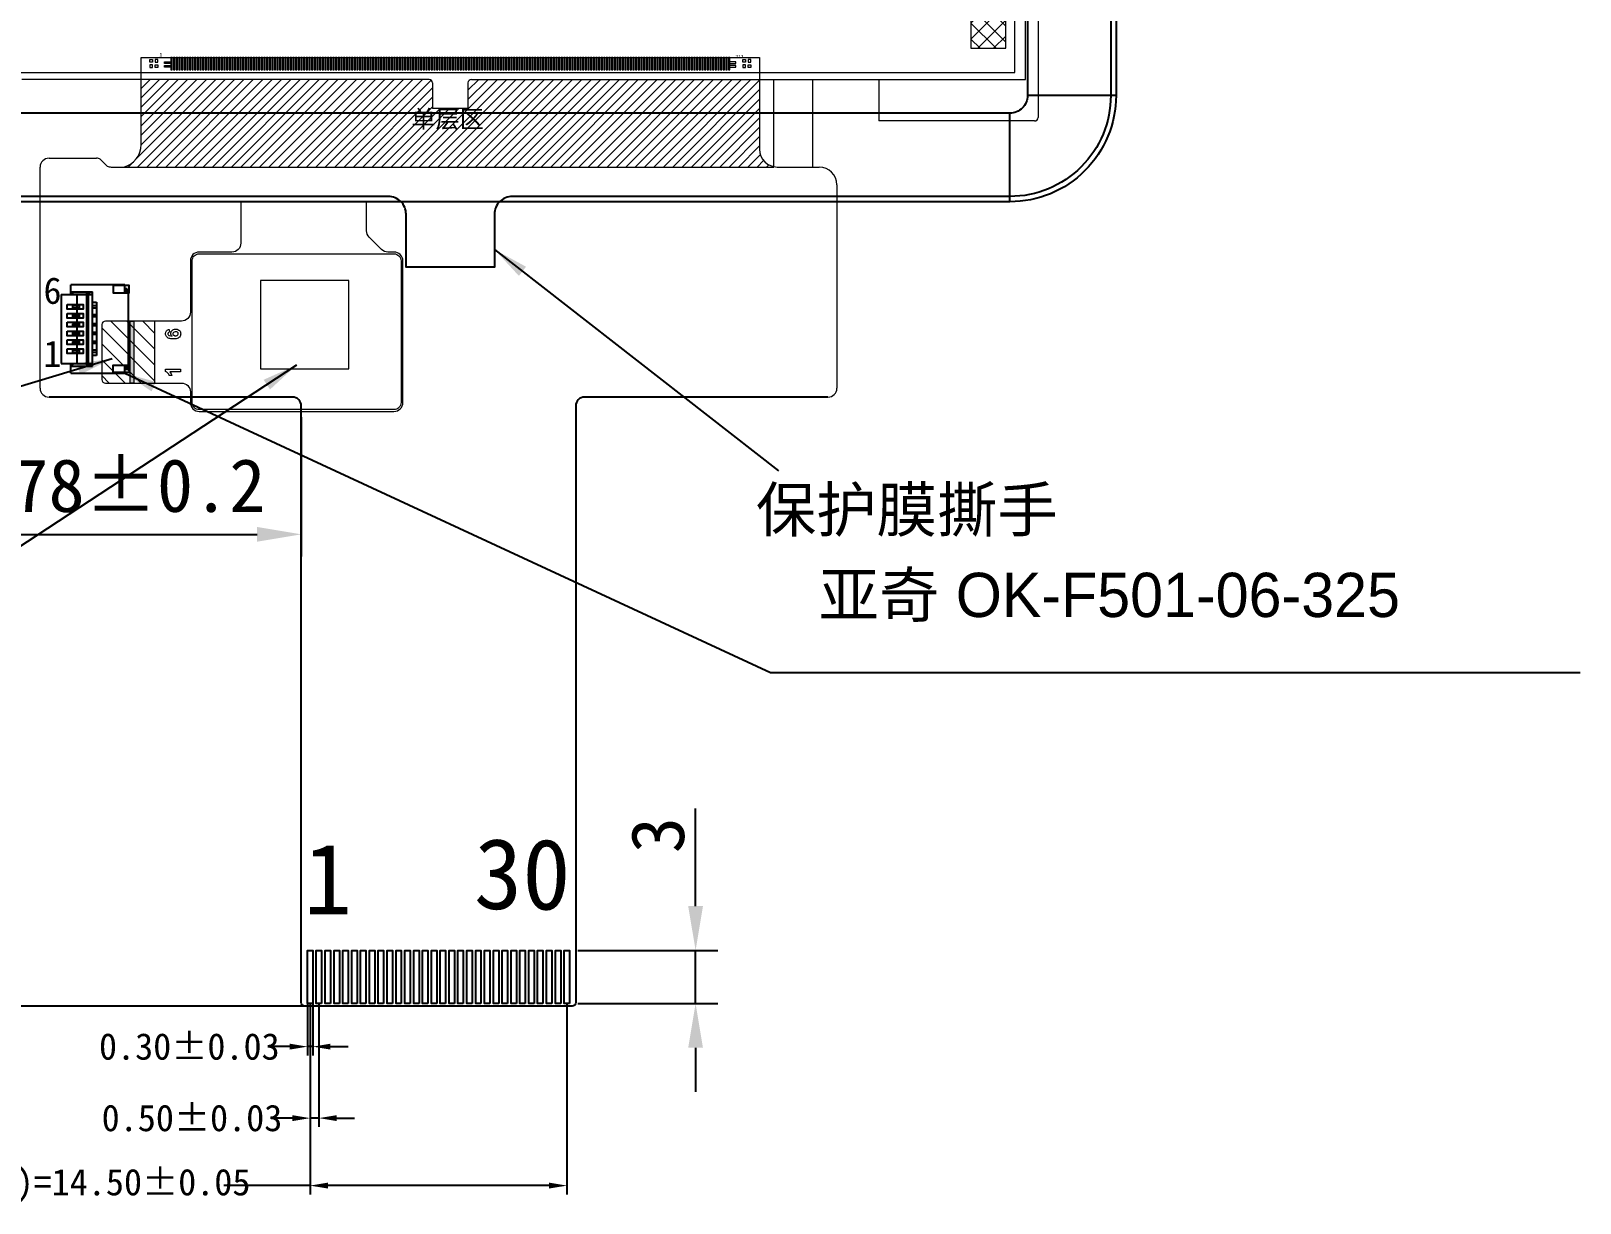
# Model space of a CAD drawing. Header units: millimetres. Extents: x 3771 to 6075, y -4461 to -3651.
# Drawn here: x 5508.8 to 5596.3, y -4172.3 to -4106.1 of the extents above; entities that cross this region are included whole.
import ezdxf

# ---------------------------------------------------------------- set-up
doc = ezdxf.new("R2010")
doc.units = ezdxf.units.MM
doc.header["$PDMODE"] = 35
doc.layers.get('0').update_dxf_attribs({"lineweight": 18})
doc.layers.get('Defpoints').update_dxf_attribs({"lineweight": 18})
for name, color, linetype in [('FPC', 5, 'Continuous'), ('LENS', 3, 'Continuous'), ('MFPC', 30, 'Continuous'), ('OCA', 2, 'Continuous'), ('SEG', 1, 'Continuous'), ('保护膜', 5, 'Continuous')]:
    doc.layers.add(name, color=color, linetype=linetype)
doc.layers.add('LCD', color=1, linetype='Continuous', lineweight=18)
doc.layers.add('TP-FPC', color=30, linetype='Continuous', lineweight=0)
doc.styles.add('Arial', font='arial.ttf', dxfattribs={"height": 3})
doc.styles.get("Standard").update_dxf_attribs({"font": ''})
doc.styles.add('宋体', font='')
doc.styles.add('黑体', font='simhei.ttf')
doc.styles.get('Standard').set_extended_font_data('宋体')
doc.styles.get('宋体').set_extended_font_data('宋体')
doc.dimstyles.new('HJ', dxfattribs={"dimtxt": 3, "dimasz": 2.5, "dimexe": 1.25, "dimexo": 0.625, "dimtad": 1, "dimtxsty": '黑体', "dimcen": 2.5, "dimclrd": 4, "dimclre": 4, "dimclrt": 4, "dimadec": 0, "dimazin": 0, "dimtfac": 1, "dimtmove": 0, "dimatfit": 3, "dimfxl": 1, "dimarcsym": 0})
doc.dimstyles.get("Standard").update_dxf_attribs({"dimtxt": 1.8, "dimasz": 1.8, "dimexe": 0.5, "dimexo": 0.5, "dimgap": 0.4, "dimtad": 1, "dimzin": 0, "dimdsep": 46, "dimtxsty": 'Standard', "dimcen": 1.5, "dimdle": 3.6, "dimclrd": 256, "dimadec": 0, "dimazin": 0, "dimtfac": 1, "dimtmove": 0, "dimatfit": 3, "dimfxl": 1, "dimtolj": 1, "dimarcsym": 0})
doc.dimstyles.new('STANDARD$0', dxfattribs={"dimscale": 0.5, "dimtxt": 3.5, "dimasz": 1.5, "dimexe": 1, "dimexo": 0, "dimgap": 1, "dimtad": 0, "dimzin": 0, "dimdsep": 46, "dimtxsty": 'Standard', "dimcen": 0, "dimdle": 3, "dimclrd": 256, "dimclre": 256, "dimclrt": 256, "dimadec": 1, "dimazin": 2, "dimtfac": 0.5, "dimtmove": 0, "dimatfit": 3, "dimfxl": 1, "dimtolj": 1, "dimtzin": 0, "dimarcsym": 0})
doc.dimstyles.new('Standard$7', dxfattribs={"dimtxt": 2.5, "dimasz": 2.5, "dimexe": 0.5, "dimexo": 0.5, "dimgap": 0.8, "dimtad": 1, "dimdec": 8, "dimdsep": 46, "dimtxsty": '宋体', "dimcen": 1.25, "dimaunit": 1, "dimazin": 2, "dimtfac": 1, "dimtdec": 8, "dimtmove": 0, "dimatfit": 3, "dimfxl": 1, "dimtolj": 1, "dimarcsym": 0})

# ---------------------------------------------------------------- blocks, each defined once
blk = doc.blocks.new('SK')
at = {"color": 7}
for p, q in [((868.463, 311.248), (868.463, 191.598)), ((834.063, 193.748), (811.063, 193.748)), ((834.263, 193.548), (834.263, 192.098)), ((836.263, 193.548), (836.263, 192.098)), ((836.463, 193.748), (859.463, 193.748)), ((868.263, 191.398), (859.463, 191.398))]:
    blk.add_line(p, q, dxfattribs=at)
for p, q in [((867.753, 193.748), (867.753, 199.322)), ((859.463, 193.748), (867.753, 193.748)), ((859.463, 193.748), (859.463, 191.398)), ((836.263, 192.098), (834.263, 192.098))]:
    blk.add_line(p, q)
for centre, start, end in [((834.063, 193.548), 0, 90), ((836.463, 193.548), 90, 180), ((868.263, 191.598), 270, 0)]:
    blk.add_arc(centre, 0.2, start, end, dxfattribs=at)
blk = doc.blocks.new('*D67')
at = {"color": 3, "lineweight": -2}
for p, q in [((5498.898, -4111.193), (5472.051, -4111.193)), ((5473.301, -4158.693), (5473.301, -4113.693)), ((5527.632, -4161.193), (5472.051, -4161.193))]:
    blk.add_line(p, q, dxfattribs=at)
at = {"color": 3}
for points in [[(5472.884, -4113.693), (5473.717, -4113.693), (5473.301, -4111.193)], [(5472.884, -4158.693), (5473.717, -4158.693), (5473.301, -4161.193)]]:
    blk.add_solid(points, dxfattribs=at)
at = {"layer": 'Defpoints', "color": 0}
for p in [(5473.301, -4111.193), (5499.523, -4111.193), (5528.257, -4161.193)]:
    blk.add_point(p, dxfattribs=at)
at = {"color": 3, "insert": (5471.1, -4136.193), "char_height": 3, "attachment_point": 5, "rotation": 90, "style": '黑体'}
blk.add_mtext('50%%P0.2', dxfattribs=at)
blk = doc.blocks.new('*D68')
at = {"color": 3, "lineweight": -2}
for p, q in [((5499.323, -4111.618), (5499.323, -4135.792)), ((5524.107, -4127.918), (5524.107, -4135.792)), ((5501.823, -4134.542), (5521.607, -4134.542))]:
    blk.add_line(p, q, dxfattribs=at)
at = {"color": 3}
for points in [[(5501.823, -4134.125), (5501.823, -4134.959), (5499.323, -4134.542)], [(5521.607, -4134.125), (5521.607, -4134.959), (5524.107, -4134.542)]]:
    blk.add_solid(points, dxfattribs=at)
at = {"layer": 'Defpoints', "color": 0}
for p in [(5499.323, -4110.993), (5524.107, -4127.293), (5524.107, -4134.542)]:
    blk.add_point(p, dxfattribs=at)
at = {"color": 3, "insert": (5511.874, -4132.164), "char_height": 3, "attachment_point": 5, "style": '黑体'}
blk.add_mtext('24,78%%P0.2', dxfattribs=at)
blk = doc.blocks.new('*D69')
at = {"lineweight": -2}
for p, q in [((5524.457, -4161.043), (5524.457, -4163.981)), ((5524.757, -4161.043), (5524.757, -4163.981))]:
    blk.add_line(p, q, dxfattribs=at)
at = {"color": 3, "lineweight": -2}
for p, q in [((5523.457, -4163.481), (5522.457, -4163.481)), ((5524.757, -4163.481), (5524.457, -4163.481)), ((5525.757, -4163.481), (5526.757, -4163.481))]:
    blk.add_line(p, q, dxfattribs=at)
at = {"color": 3}
for points in [[(5523.457, -4163.314), (5523.457, -4163.647), (5524.457, -4163.481)], [(5525.757, -4163.314), (5525.757, -4163.647), (5524.757, -4163.481)]]:
    blk.add_solid(points, dxfattribs=at)
at = {"layer": 'Defpoints', "color": 0}
for p in [(5524.457, -4161.043), (5524.757, -4161.043), (5524.457, -4163.481)]:
    blk.add_point(p, dxfattribs=at)
at = {"color": 7, "insert": (5517.784, -4163.481), "char_height": 1.5, "attachment_point": 5, "style": '宋体'}
blk.add_mtext('\\A1;0.30%%P0.03', dxfattribs=at)
blk = doc.blocks.new('*D70')
at = {"lineweight": -2}
for p, q in [((5524.607, -4161.043), (5524.607, -4168.02)), ((5525.107, -4161.043), (5525.107, -4168.02))]:
    blk.add_line(p, q, dxfattribs=at)
at = {"color": 3, "lineweight": -2}
for p, q in [((5523.607, -4167.52), (5522.607, -4167.52)), ((5525.107, -4167.52), (5524.607, -4167.52)), ((5526.107, -4167.52), (5527.107, -4167.52))]:
    blk.add_line(p, q, dxfattribs=at)
at = {"color": 3}
for points in [[(5523.607, -4167.354), (5523.607, -4167.687), (5524.607, -4167.52)], [(5526.107, -4167.354), (5526.107, -4167.687), (5525.107, -4167.52)]]:
    blk.add_solid(points, dxfattribs=at)
at = {"layer": 'Defpoints', "color": 0}
for p in [(5524.607, -4161.043), (5525.107, -4161.043), (5524.607, -4167.52)]:
    blk.add_point(p, dxfattribs=at)
at = {"color": 7, "insert": (5517.934, -4167.52), "char_height": 1.5, "attachment_point": 5, "style": '宋体'}
blk.add_mtext('\\A1;0.50\\fSimSun|b0|i0|c134|p2;±0.03', dxfattribs=at)
blk = doc.blocks.new('*D71')
at = {"lineweight": -2}
for p, q in [((5524.607, -4161.043), (5524.607, -4171.832)), ((5539.107, -4161.043), (5539.107, -4171.832))]:
    blk.add_line(p, q, dxfattribs=at)
at = {"color": 3, "lineweight": -2}
for p, q in [((5524.607, -4171.332), (5519.741, -4171.332)), ((5538.107, -4171.332), (5525.607, -4171.332))]:
    blk.add_line(p, q, dxfattribs=at)
at = {"color": 3}
for points in [[(5525.607, -4171.165), (5525.607, -4171.498), (5524.607, -4171.332)], [(5538.107, -4171.165), (5538.107, -4171.498), (5539.107, -4171.332)]]:
    blk.add_solid(points, dxfattribs=at)
at = {"layer": 'Defpoints', "color": 0}
for p in [(5524.607, -4161.043), (5539.107, -4161.043), (5524.607, -4171.332)]:
    blk.add_point(p, dxfattribs=at)
at = {"color": 7, "insert": (5509.501, -4171.332), "char_height": 1.5, "attachment_point": 5, "style": '宋体'}
blk.add_mtext('\\A1;P0.5*(30-1)=14.50\\fSimSun|b0|i0|c134|p2;±0.05', dxfattribs=at)
blk = doc.blocks.new('*D72')
at = {"color": 4, "lineweight": -2}
for p, q in [((5546.377, -4155.543), (5546.377, -4150.023)), ((5539.732, -4158.043), (5547.627, -4158.043)), ((5546.377, -4161.043), (5546.377, -4158.043)), ((5539.732, -4161.043), (5547.627, -4161.043)), ((5546.377, -4163.543), (5546.377, -4166.043))]:
    blk.add_line(p, q, dxfattribs=at)
at = {"color": 4}
for points in [[(5545.96, -4155.543), (5546.793, -4155.543), (5546.377, -4158.043)], [(5545.96, -4163.543), (5546.793, -4163.543), (5546.377, -4161.043)]]:
    blk.add_solid(points, dxfattribs=at)
at = {"layer": 'Defpoints', "color": 0}
for p in [(5539.107, -4158.043), (5546.377, -4158.043), (5539.107, -4161.043)]:
    blk.add_point(p, dxfattribs=at)
at = {"color": 4, "insert": (5544.252, -4151.533), "char_height": 3, "attachment_point": 5, "rotation": 90, "style": '黑体'}
blk.add_mtext('3', dxfattribs=at)
blk = doc.blocks.new('OK-F501-06325')
at = {"layer": 'OCA', "color": 1, "linetype": 'Continuous'}
for p, q in [((4818.861, -4138.973), (4815.811, -4138.973)), ((4815.811, -4139.533), (4815.811, -4138.973)), ((4818.861, -4139.373), (4818.861, -4138.973)), ((4815.261, -4139.533), (4817.041, -4139.533)), ((4815.261, -4139.533), (4815.261, -4143.413)), ((4815.811, -4139.376), (4817.041, -4139.376)), ((4815.811, -4139.403), (4815.961, -4139.503)), ((4815.961, -4139.503), (4817.041, -4139.503)), ((4815.961, -4139.503), (4815.961, -4139.533)), ((4816.161, -4143.443), (4816.161, -4139.503)), ((4816.161, -4143.443), (4816.161, -4139.503)), ((4816.489, -4139.533), (4816.489, -4139.503)), ((4816.599, -4139.533), (4816.599, -4139.503)), ((4816.601, -4139.533), (4816.741, -4139.453)), ((4816.691, -4139.533), (4816.691, -4143.413)), ((4816.791, -4139.453), (4816.741, -4139.453)), ((4816.791, -4139.453), (4816.901, -4139.533)), ((4816.791, -4139.533), (4816.791, -4143.413)), ((4817.041, -4143.569), (4817.041, -4139.376)), ((4818.991, -4139.213), (4818.861, -4139.213)), ((4818.861, -4139.363), (4818.991, -4139.363)), ((4818.961, -4139.373), (4818.861, -4139.373)), ((4818.961, -4139.373), (4819.061, -4139.473)), ((4818.981, -4139.363), (4818.981, -4139.213)), ((4818.991, -4139.213), (4818.991, -4139.363)), ((4819.061, -4143.473), (4819.061, -4139.473)), ((4817.041, -4139.963), (4817.261, -4139.963)), ((4817.261, -4140.173), (4817.041, -4140.173)), ((4817.041, -4140.273), (4817.261, -4140.273)), ((4817.261, -4140.673), (4817.041, -4140.673)), ((4817.261, -4139.963), (4817.261, -4142.963)), ((4817.041, -4140.773), (4817.261, -4140.773)), ((4817.261, -4141.173), (4817.041, -4141.173)), ((4817.041, -4141.273), (4817.261, -4141.273)), ((4817.261, -4141.673), (4817.041, -4141.673)), ((4817.041, -4141.773), (4817.261, -4141.773)), ((4817.261, -4142.173), (4817.041, -4142.173)), ((4817.041, -4142.273), (4817.261, -4142.273)), ((4817.261, -4142.673), (4817.041, -4142.673)), ((4817.041, -4142.773), (4817.261, -4142.773)), ((4817.261, -4142.963), (4817.041, -4142.963)), ((4815.261, -4143.413), (4817.041, -4143.413)), ((4815.811, -4143.973), (4815.811, -4143.413)), ((4815.961, -4143.443), (4815.811, -4143.543)), ((4815.811, -4143.569), (4817.041, -4143.569)), ((4815.811, -4143.973), (4818.861, -4143.973)), ((4815.961, -4143.413), (4815.961, -4143.443)), ((4817.041, -4143.443), (4815.961, -4143.443)), ((4816.489, -4143.443), (4816.489, -4143.413)), ((4816.599, -4143.443), (4816.599, -4143.413)), ((4816.741, -4143.493), (4816.601, -4143.413)), ((4816.791, -4143.493), (4816.741, -4143.493)), ((4816.791, -4143.493), (4816.901, -4143.413)), ((4818.861, -4143.573), (4818.961, -4143.573)), ((4818.861, -4143.973), (4818.861, -4143.573)), ((4818.991, -4143.583), (4818.861, -4143.583)), ((4818.861, -4143.733), (4818.991, -4143.733)), ((4819.061, -4143.473), (4818.961, -4143.573)), ((4818.981, -4143.733), (4818.981, -4143.583)), ((4818.991, -4143.583), (4818.991, -4143.733))]:
    blk.add_line(p, q, dxfattribs=at)
for points in [[(4815.901, -4140.173), (4815.901, -4140.273), (4816.301, -4140.273), (4816.301, -4140.173)], [(4815.901, -4140.673), (4815.901, -4140.773), (4816.301, -4140.773), (4816.301, -4140.673)], [(4815.901, -4141.173), (4815.901, -4141.273), (4816.301, -4141.273), (4816.301, -4141.173)], [(4815.901, -4141.673), (4815.901, -4141.773), (4816.301, -4141.773), (4816.301, -4141.673)], [(4815.901, -4142.173), (4815.901, -4142.273), (4816.301, -4142.273), (4816.301, -4142.173)], [(4815.901, -4142.673), (4815.901, -4142.773), (4816.301, -4142.773), (4816.301, -4142.673)]]:
    blk.add_lwpolyline(points, close=True, dxfattribs=at)
blk = doc.blocks.new('zw$3777')
at = {"layer": 'LCD'}
h = blk.add_hatch(dxfattribs=at)
h.set_pattern_fill('ANSI37', color=2, scale=0.2, style=0)
h.set_pattern_definition([(135, (2583.62774, -646.9228), (0.4490128, 0.4490128), []), (45, (2583.62774, -646.9228), (0.4490128, -0.4490128), [])])
h.paths.add_polyline_path([(29.408, -57.262), (31.373, -57.262), (31.373, -59.228), (29.408, -59.228)])
at = {"layer": 'LCD', "color": 4}
for points in [[(-31.888, -60.598), (31.888, -60.598), (31.888, 55.912), (-31.888, 55.912)], [(-16.816, -60.023), (-16.966, -60.023), (-16.966, -59.873), (-16.816, -59.873)], [(-16.816, -60.173), (-16.966, -60.173), (-16.966, -60.323), (-16.816, -60.323)], [(-16.666, -60.023), (-16.516, -60.023), (-16.516, -59.873), (-16.666, -59.873)], [(-16.666, -60.173), (-16.516, -60.173), (-16.516, -60.323), (-16.666, -60.323)], [(-15.7875, -60.448), (-15.7125, -60.448), (-15.7125, -59.748), (-15.7875, -59.748)], [(-15.6375, -60.448), (-15.5625, -60.448), (-15.5625, -59.748), (-15.6375, -59.748)], [(-15.4875, -60.448), (-15.4125, -60.448), (-15.4125, -59.748), (-15.4875, -59.748)], [(-15.3375, -60.448), (-15.2625, -60.448), (-15.2625, -59.748), (-15.3375, -59.748)], [(-15.1875, -60.448), (-15.1125, -60.448), (-15.1125, -59.748), (-15.1875, -59.748)], [(-15.0375, -60.448), (-14.9625, -60.448), (-14.9625, -59.748), (-15.0375, -59.748)], [(-14.8875, -60.448), (-14.8125, -60.448), (-14.8125, -59.748), (-14.8875, -59.748)], [(-14.7375, -60.448), (-14.6625, -60.448), (-14.6625, -59.748), (-14.7375, -59.748)], [(-14.5875, -60.448), (-14.5125, -60.448), (-14.5125, -59.748), (-14.5875, -59.748)], [(-14.4375, -60.448), (-14.3625, -60.448), (-14.3625, -59.748), (-14.4375, -59.748)], [(-14.2875, -60.448), (-14.2125, -60.448), (-14.2125, -59.748), (-14.2875, -59.748)], [(-14.1375, -60.448), (-14.0625, -60.448), (-14.0625, -59.748), (-14.1375, -59.748)], [(-13.9875, -60.448), (-13.9125, -60.448), (-13.9125, -59.748), (-13.9875, -59.748)], [(-13.8375, -60.448), (-13.7625, -60.448), (-13.7625, -59.748), (-13.8375, -59.748)], [(-13.6875, -60.448), (-13.6125, -60.448), (-13.6125, -59.748), (-13.6875, -59.748)], [(-13.5375, -60.448), (-13.4625, -60.448), (-13.4625, -59.748), (-13.5375, -59.748)], [(-13.3875, -60.448), (-13.3125, -60.448), (-13.3125, -59.748), (-13.3875, -59.748)], [(-13.2375, -60.448), (-13.1625, -60.448), (-13.1625, -59.748), (-13.2375, -59.748)], [(-13.0875, -60.448), (-13.0125, -60.448), (-13.0125, -59.748), (-13.0875, -59.748)], [(-12.9375, -60.448), (-12.8625, -60.448), (-12.8625, -59.748), (-12.9375, -59.748)], [(-12.7875, -60.448), (-12.7125, -60.448), (-12.7125, -59.748), (-12.7875, -59.748)], [(-12.6375, -60.448), (-12.5625, -60.448), (-12.5625, -59.748), (-12.6375, -59.748)], [(-12.4875, -60.448), (-12.4125, -60.448), (-12.4125, -59.748), (-12.4875, -59.748)], [(-12.3375, -60.448), (-12.2625, -60.448), (-12.2625, -59.748), (-12.3375, -59.748)], [(-12.1875, -60.448), (-12.1125, -60.448), (-12.1125, -59.748), (-12.1875, -59.748)], [(-12.0375, -60.448), (-11.9625, -60.448), (-11.9625, -59.748), (-12.0375, -59.748)], [(-11.8875, -60.448), (-11.8125, -60.448), (-11.8125, -59.748), (-11.8875, -59.748)], [(-11.7375, -60.448), (-11.6625, -60.448), (-11.6625, -59.748), (-11.7375, -59.748)], [(-11.5875, -60.448), (-11.5125, -60.448), (-11.5125, -59.748), (-11.5875, -59.748)], [(-11.4375, -60.448), (-11.3625, -60.448), (-11.3625, -59.748), (-11.4375, -59.748)], [(-11.2875, -60.448), (-11.2125, -60.448), (-11.2125, -59.748), (-11.2875, -59.748)], [(-11.1375, -60.448), (-11.0625, -60.448), (-11.0625, -59.748), (-11.1375, -59.748)], [(-10.9875, -60.448), (-10.9125, -60.448), (-10.9125, -59.748), (-10.9875, -59.748)], [(-10.8375, -60.448), (-10.7625, -60.448), (-10.7625, -59.748), (-10.8375, -59.748)], [(-10.6875, -60.448), (-10.6125, -60.448), (-10.6125, -59.748), (-10.6875, -59.748)], [(-10.5375, -60.448), (-10.4625, -60.448), (-10.4625, -59.748), (-10.5375, -59.748)], [(-10.3875, -60.448), (-10.3125, -60.448), (-10.3125, -59.748), (-10.3875, -59.748)], [(-10.2375, -60.448), (-10.1625, -60.448), (-10.1625, -59.748), (-10.2375, -59.748)], [(-10.0875, -60.448), (-10.0125, -60.448), (-10.0125, -59.748), (-10.0875, -59.748)], [(-9.9375, -60.448), (-9.8625, -60.448), (-9.8625, -59.748), (-9.9375, -59.748)], [(-9.7875, -60.448), (-9.7125, -60.448), (-9.7125, -59.748), (-9.7875, -59.748)], [(-9.6375, -60.448), (-9.5625, -60.448), (-9.5625, -59.748), (-9.6375, -59.748)], [(-9.4875, -60.448), (-9.4125, -60.448), (-9.4125, -59.748), (-9.4875, -59.748)], [(-9.3375, -60.448), (-9.2625, -60.448), (-9.2625, -59.748), (-9.3375, -59.748)], [(-9.1875, -60.448), (-9.1125, -60.448), (-9.1125, -59.748), (-9.1875, -59.748)], [(-9.0375, -60.448), (-8.9625, -60.448), (-8.9625, -59.748), (-9.0375, -59.748)], [(-8.8875, -60.448), (-8.8125, -60.448), (-8.8125, -59.748), (-8.8875, -59.748)], [(-8.7375, -60.448), (-8.6625, -60.448), (-8.6625, -59.748), (-8.7375, -59.748)], [(-8.5875, -60.448), (-8.5125, -60.448), (-8.5125, -59.748), (-8.5875, -59.748)], [(-8.4375, -60.448), (-8.3625, -60.448), (-8.3625, -59.748), (-8.4375, -59.748)], [(-8.2875, -60.448), (-8.2125, -60.448), (-8.2125, -59.748), (-8.2875, -59.748)], [(-8.1375, -60.448), (-8.0625, -60.448), (-8.0625, -59.748), (-8.1375, -59.748)], [(-7.9875, -60.448), (-7.9125, -60.448), (-7.9125, -59.748), (-7.9875, -59.748)], [(-7.8375, -60.448), (-7.7625, -60.448), (-7.7625, -59.748), (-7.8375, -59.748)], [(-7.6875, -60.448), (-7.6125, -60.448), (-7.6125, -59.748), (-7.6875, -59.748)], [(-7.5375, -60.448), (-7.4625, -60.448), (-7.4625, -59.748), (-7.5375, -59.748)], [(-7.3875, -60.448), (-7.3125, -60.448), (-7.3125, -59.748), (-7.3875, -59.748)], [(-7.2375, -60.448), (-7.1625, -60.448), (-7.1625, -59.748), (-7.2375, -59.748)], [(-7.0875, -60.448), (-7.0125, -60.448), (-7.0125, -59.748), (-7.0875, -59.748)], [(-6.9375, -60.448), (-6.8625, -60.448), (-6.8625, -59.748), (-6.9375, -59.748)], [(-6.7875, -60.448), (-6.7125, -60.448), (-6.7125, -59.748), (-6.7875, -59.748)], [(-6.6375, -60.448), (-6.5625, -60.448), (-6.5625, -59.748), (-6.6375, -59.748)], [(-6.4875, -60.448), (-6.4125, -60.448), (-6.4125, -59.748), (-6.4875, -59.748)], [(-6.3375, -60.448), (-6.2625, -60.448), (-6.2625, -59.748), (-6.3375, -59.748)], [(-6.1875, -60.448), (-6.1125, -60.448), (-6.1125, -59.748), (-6.1875, -59.748)], [(-6.0375, -60.448), (-5.9625, -60.448), (-5.9625, -59.748), (-6.0375, -59.748)], [(-5.8875, -60.448), (-5.8125, -60.448), (-5.8125, -59.748), (-5.8875, -59.748)], [(-5.7375, -60.448), (-5.6625, -60.448), (-5.6625, -59.748), (-5.7375, -59.748)], [(-5.5875, -60.448), (-5.5125, -60.448), (-5.5125, -59.748), (-5.5875, -59.748)], [(-5.4375, -60.448), (-5.3625, -60.448), (-5.3625, -59.748), (-5.4375, -59.748)], [(-5.2875, -60.448), (-5.2125, -60.448), (-5.2125, -59.748), (-5.2875, -59.748)], [(-5.1375, -60.448), (-5.0625, -60.448), (-5.0625, -59.748), (-5.1375, -59.748)], [(-4.9875, -60.448), (-4.9125, -60.448), (-4.9125, -59.748), (-4.9875, -59.748)], [(-4.8375, -60.448), (-4.7625, -60.448), (-4.7625, -59.748), (-4.8375, -59.748)], [(-4.6875, -60.448), (-4.6125, -60.448), (-4.6125, -59.748), (-4.6875, -59.748)], [(-4.5375, -60.448), (-4.4625, -60.448), (-4.4625, -59.748), (-4.5375, -59.748)], [(-4.3875, -60.448), (-4.3125, -60.448), (-4.3125, -59.748), (-4.3875, -59.748)], [(-4.2375, -60.448), (-4.1625, -60.448), (-4.1625, -59.748), (-4.2375, -59.748)], [(-4.0875, -60.448), (-4.0125, -60.448), (-4.0125, -59.748), (-4.0875, -59.748)], [(-3.9375, -60.448), (-3.8625, -60.448), (-3.8625, -59.748), (-3.9375, -59.748)], [(-3.7875, -60.448), (-3.7125, -60.448), (-3.7125, -59.748), (-3.7875, -59.748)], [(-3.6375, -60.448), (-3.5625, -60.448), (-3.5625, -59.748), (-3.6375, -59.748)], [(-3.4875, -60.448), (-3.4125, -60.448), (-3.4125, -59.748), (-3.4875, -59.748)], [(-3.3375, -60.448), (-3.2625, -60.448), (-3.2625, -59.748), (-3.3375, -59.748)], [(-3.1875, -60.448), (-3.1125, -60.448), (-3.1125, -59.748), (-3.1875, -59.748)], [(-3.0375, -60.448), (-2.9625, -60.448), (-2.9625, -59.748), (-3.0375, -59.748)], [(-2.8875, -60.448), (-2.8125, -60.448), (-2.8125, -59.748), (-2.8875, -59.748)], [(-2.7375, -60.448), (-2.6625, -60.448), (-2.6625, -59.748), (-2.7375, -59.748)], [(-2.5875, -60.448), (-2.5125, -60.448), (-2.5125, -59.748), (-2.5875, -59.748)], [(-2.4375, -60.448), (-2.3625, -60.448), (-2.3625, -59.748), (-2.4375, -59.748)], [(-2.2875, -60.448), (-2.2125, -60.448), (-2.2125, -59.748), (-2.2875, -59.748)], [(-2.1375, -60.448), (-2.0625, -60.448), (-2.0625, -59.748), (-2.1375, -59.748)], [(-1.9875, -60.448), (-1.9125, -60.448), (-1.9125, -59.748), (-1.9875, -59.748)], [(-1.8375, -60.448), (-1.7625, -60.448), (-1.7625, -59.748), (-1.8375, -59.748)], [(-1.6875, -60.448), (-1.6125, -60.448), (-1.6125, -59.748), (-1.6875, -59.748)], [(-1.5375, -60.448), (-1.4625, -60.448), (-1.4625, -59.748), (-1.5375, -59.748)], [(-1.3875, -60.448), (-1.3125, -60.448), (-1.3125, -59.748), (-1.3875, -59.748)], [(-1.2375, -60.448), (-1.1625, -60.448), (-1.1625, -59.748), (-1.2375, -59.748)], [(-1.0875, -60.448), (-1.0125, -60.448), (-1.0125, -59.748), (-1.0875, -59.748)], [(-0.9375, -60.448), (-0.8625, -60.448), (-0.8625, -59.748), (-0.9375, -59.748)], [(-0.7875, -60.448), (-0.7125, -60.448), (-0.7125, -59.748), (-0.7875, -59.748)], [(-0.6375, -60.448), (-0.5625, -60.448), (-0.5625, -59.748), (-0.6375, -59.748)], [(-0.4875, -60.448), (-0.4125, -60.448), (-0.4125, -59.748), (-0.4875, -59.748)], [(-0.3375, -60.448), (-0.2625, -60.448), (-0.2625, -59.748), (-0.3375, -59.748)], [(-0.1875, -60.448), (-0.1125, -60.448), (-0.1125, -59.748), (-0.1875, -59.748)], [(-0.0375, -60.448), (0.0375, -60.448), (0.0375, -59.748), (-0.0375, -59.748)], [(0.1125, -60.448), (0.1875, -60.448), (0.1875, -59.748), (0.1125, -59.748)], [(0.2625, -60.448), (0.3375, -60.448), (0.3375, -59.748), (0.2625, -59.748)], [(0.4125, -60.448), (0.4875, -60.448), (0.4875, -59.748), (0.4125, -59.748)], [(0.5625, -60.448), (0.6375, -60.448), (0.6375, -59.748), (0.5625, -59.748)], [(0.7125, -60.448), (0.7875, -60.448), (0.7875, -59.748), (0.7125, -59.748)], [(0.8625, -60.448), (0.9375, -60.448), (0.9375, -59.748), (0.8625, -59.748)], [(1.0125, -60.448), (1.0875, -60.448), (1.0875, -59.748), (1.0125, -59.748)], [(1.1625, -60.448), (1.2375, -60.448), (1.2375, -59.748), (1.1625, -59.748)], [(1.3125, -60.448), (1.3875, -60.448), (1.3875, -59.748), (1.3125, -59.748)], [(1.4625, -60.448), (1.5375, -60.448), (1.5375, -59.748), (1.4625, -59.748)], [(1.6125, -60.448), (1.6875, -60.448), (1.6875, -59.748), (1.6125, -59.748)], [(1.7625, -60.448), (1.8375, -60.448), (1.8375, -59.748), (1.7625, -59.748)], [(1.9125, -60.448), (1.9875, -60.448), (1.9875, -59.748), (1.9125, -59.748)], [(2.0625, -60.448), (2.1375, -60.448), (2.1375, -59.748), (2.0625, -59.748)], [(2.2125, -60.448), (2.2875, -60.448), (2.2875, -59.748), (2.2125, -59.748)], [(2.3625, -60.448), (2.4375, -60.448), (2.4375, -59.748), (2.3625, -59.748)], [(2.5125, -60.448), (2.5875, -60.448), (2.5875, -59.748), (2.5125, -59.748)], [(2.6625, -60.448), (2.7375, -60.448), (2.7375, -59.748), (2.6625, -59.748)], [(2.8125, -60.448), (2.8875, -60.448), (2.8875, -59.748), (2.8125, -59.748)], [(2.9625, -60.448), (3.0375, -60.448), (3.0375, -59.748), (2.9625, -59.748)], [(3.1125, -60.448), (3.1875, -60.448), (3.1875, -59.748), (3.1125, -59.748)], [(3.2625, -60.448), (3.3375, -60.448), (3.3375, -59.748), (3.2625, -59.748)], [(3.4125, -60.448), (3.4875, -60.448), (3.4875, -59.748), (3.4125, -59.748)], [(3.5625, -60.448), (3.6375, -60.448), (3.6375, -59.748), (3.5625, -59.748)], [(3.7125, -60.448), (3.7875, -60.448), (3.7875, -59.748), (3.7125, -59.748)], [(3.8625, -60.448), (3.9375, -60.448), (3.9375, -59.748), (3.8625, -59.748)], [(4.0125, -60.448), (4.0875, -60.448), (4.0875, -59.748), (4.0125, -59.748)], [(4.1625, -60.448), (4.2375, -60.448), (4.2375, -59.748), (4.1625, -59.748)], [(4.3125, -60.448), (4.3875, -60.448), (4.3875, -59.748), (4.3125, -59.748)], [(4.4625, -60.448), (4.5375, -60.448), (4.5375, -59.748), (4.4625, -59.748)], [(4.6125, -60.448), (4.6875, -60.448), (4.6875, -59.748), (4.6125, -59.748)], [(4.7625, -60.448), (4.8375, -60.448), (4.8375, -59.748), (4.7625, -59.748)], [(4.9125, -60.448), (4.9875, -60.448), (4.9875, -59.748), (4.9125, -59.748)], [(5.0625, -60.448), (5.1375, -60.448), (5.1375, -59.748), (5.0625, -59.748)], [(5.2125, -60.448), (5.2875, -60.448), (5.2875, -59.748), (5.2125, -59.748)], [(5.3625, -60.448), (5.4375, -60.448), (5.4375, -59.748), (5.3625, -59.748)], [(5.5125, -60.448), (5.5875, -60.448), (5.5875, -59.748), (5.5125, -59.748)], [(5.6625, -60.448), (5.7375, -60.448), (5.7375, -59.748), (5.6625, -59.748)], [(5.8125, -60.448), (5.8875, -60.448), (5.8875, -59.748), (5.8125, -59.748)], [(5.9625, -60.448), (6.0375, -60.448), (6.0375, -59.748), (5.9625, -59.748)], [(6.1125, -60.448), (6.1875, -60.448), (6.1875, -59.748), (6.1125, -59.748)], [(6.2625, -60.448), (6.3375, -60.448), (6.3375, -59.748), (6.2625, -59.748)], [(6.4125, -60.448), (6.4875, -60.448), (6.4875, -59.748), (6.4125, -59.748)], [(6.5625, -60.448), (6.6375, -60.448), (6.6375, -59.748), (6.5625, -59.748)], [(6.7125, -60.448), (6.7875, -60.448), (6.7875, -59.748), (6.7125, -59.748)], [(6.8625, -60.448), (6.9375, -60.448), (6.9375, -59.748), (6.8625, -59.748)], [(7.0125, -60.448), (7.0875, -60.448), (7.0875, -59.748), (7.0125, -59.748)], [(7.1625, -60.448), (7.2375, -60.448), (7.2375, -59.748), (7.1625, -59.748)], [(7.3125, -60.448), (7.3875, -60.448), (7.3875, -59.748), (7.3125, -59.748)], [(7.4625, -60.448), (7.5375, -60.448), (7.5375, -59.748), (7.4625, -59.748)], [(7.6125, -60.448), (7.6875, -60.448), (7.6875, -59.748), (7.6125, -59.748)], [(7.7625, -60.448), (7.8375, -60.448), (7.8375, -59.748), (7.7625, -59.748)], [(7.9125, -60.448), (7.9875, -60.448), (7.9875, -59.748), (7.9125, -59.748)], [(8.0625, -60.448), (8.1375, -60.448), (8.1375, -59.748), (8.0625, -59.748)], [(8.2125, -60.448), (8.2875, -60.448), (8.2875, -59.748), (8.2125, -59.748)], [(8.3625, -60.448), (8.4375, -60.448), (8.4375, -59.748), (8.3625, -59.748)], [(8.5125, -60.448), (8.5875, -60.448), (8.5875, -59.748), (8.5125, -59.748)], [(8.6625, -60.448), (8.7375, -60.448), (8.7375, -59.748), (8.6625, -59.748)], [(8.8125, -60.448), (8.8875, -60.448), (8.8875, -59.748), (8.8125, -59.748)], [(8.9625, -60.448), (9.0375, -60.448), (9.0375, -59.748), (8.9625, -59.748)], [(9.1125, -60.448), (9.1875, -60.448), (9.1875, -59.748), (9.1125, -59.748)], [(9.2625, -60.448), (9.3375, -60.448), (9.3375, -59.748), (9.2625, -59.748)], [(9.4125, -60.448), (9.4875, -60.448), (9.4875, -59.748), (9.4125, -59.748)], [(9.5625, -60.448), (9.6375, -60.448), (9.6375, -59.748), (9.5625, -59.748)], [(9.7125, -60.448), (9.7875, -60.448), (9.7875, -59.748), (9.7125, -59.748)], [(9.8625, -60.448), (9.9375, -60.448), (9.9375, -59.748), (9.8625, -59.748)], [(10.0125, -60.448), (10.0875, -60.448), (10.0875, -59.748), (10.0125, -59.748)], [(10.1625, -60.448), (10.2375, -60.448), (10.2375, -59.748), (10.1625, -59.748)], [(10.3125, -60.448), (10.3875, -60.448), (10.3875, -59.748), (10.3125, -59.748)], [(10.4625, -60.448), (10.5375, -60.448), (10.5375, -59.748), (10.4625, -59.748)], [(10.6125, -60.448), (10.6875, -60.448), (10.6875, -59.748), (10.6125, -59.748)], [(10.7625, -60.448), (10.8375, -60.448), (10.8375, -59.748), (10.7625, -59.748)], [(10.9125, -60.448), (10.9875, -60.448), (10.9875, -59.748), (10.9125, -59.748)], [(11.0625, -60.448), (11.1375, -60.448), (11.1375, -59.748), (11.0625, -59.748)], [(11.2125, -60.448), (11.2875, -60.448), (11.2875, -59.748), (11.2125, -59.748)], [(11.3625, -60.448), (11.4375, -60.448), (11.4375, -59.748), (11.3625, -59.748)], [(11.5125, -60.448), (11.5875, -60.448), (11.5875, -59.748), (11.5125, -59.748)], [(11.6625, -60.448), (11.7375, -60.448), (11.7375, -59.748), (11.6625, -59.748)], [(11.8125, -60.448), (11.8875, -60.448), (11.8875, -59.748), (11.8125, -59.748)], [(11.9625, -60.448), (12.0375, -60.448), (12.0375, -59.748), (11.9625, -59.748)], [(12.1125, -60.448), (12.1875, -60.448), (12.1875, -59.748), (12.1125, -59.748)], [(12.2625, -60.448), (12.3375, -60.448), (12.3375, -59.748), (12.2625, -59.748)], [(12.4125, -60.448), (12.4875, -60.448), (12.4875, -59.748), (12.4125, -59.748)], [(12.5625, -60.448), (12.6375, -60.448), (12.6375, -59.748), (12.5625, -59.748)], [(12.7125, -60.448), (12.7875, -60.448), (12.7875, -59.748), (12.7125, -59.748)], [(12.8625, -60.448), (12.9375, -60.448), (12.9375, -59.748), (12.8625, -59.748)], [(13.0125, -60.448), (13.0875, -60.448), (13.0875, -59.748), (13.0125, -59.748)], [(13.1625, -60.448), (13.2375, -60.448), (13.2375, -59.748), (13.1625, -59.748)], [(13.3125, -60.448), (13.3875, -60.448), (13.3875, -59.748), (13.3125, -59.748)], [(13.4625, -60.448), (13.5375, -60.448), (13.5375, -59.748), (13.4625, -59.748)], [(13.6125, -60.448), (13.6875, -60.448), (13.6875, -59.748), (13.6125, -59.748)], [(13.7625, -60.448), (13.8375, -60.448), (13.8375, -59.748), (13.7625, -59.748)], [(13.9125, -60.448), (13.9875, -60.448), (13.9875, -59.748), (13.9125, -59.748)], [(14.0625, -60.448), (14.1375, -60.448), (14.1375, -59.748), (14.0625, -59.748)], [(14.2125, -60.448), (14.2875, -60.448), (14.2875, -59.748), (14.2125, -59.748)], [(14.3625, -60.448), (14.4375, -60.448), (14.4375, -59.748), (14.3625, -59.748)], [(14.5125, -60.448), (14.5875, -60.448), (14.5875, -59.748), (14.5125, -59.748)], [(14.6625, -60.448), (14.7375, -60.448), (14.7375, -59.748), (14.6625, -59.748)], [(14.8125, -60.448), (14.8875, -60.448), (14.8875, -59.748), (14.8125, -59.748)], [(14.9625, -60.448), (15.0375, -60.448), (15.0375, -59.748), (14.9625, -59.748)], [(15.1125, -60.448), (15.1875, -60.448), (15.1875, -59.748), (15.1125, -59.748)], [(15.2625, -60.448), (15.3375, -60.448), (15.3375, -59.748), (15.2625, -59.748)], [(15.4125, -60.448), (15.4875, -60.448), (15.4875, -59.748), (15.4125, -59.748)], [(15.5625, -60.448), (15.6375, -60.448), (15.6375, -59.748), (15.5625, -59.748)], [(15.7125, -60.448), (15.7875, -60.448), (15.7875, -59.748), (15.7125, -59.748)], [(16.666, -60.023), (16.516, -60.023), (16.516, -59.873), (16.666, -59.873)], [(16.666, -60.173), (16.516, -60.173), (16.516, -60.323), (16.666, -60.323)], [(16.816, -60.023), (16.966, -60.023), (16.966, -59.873), (16.816, -59.873)], [(16.816, -60.173), (16.966, -60.173), (16.966, -60.323), (16.816, -60.323)]]:
    blk.add_lwpolyline(points, close=True, dxfattribs=at)
at = {"layer": 'LCD', "color": 2}
blk.add_lwpolyline([(31.373, -57.062), (29.408, -57.062), (29.408, -59.228), (31.373, -59.228)], close=True, dxfattribs=at)
at = {"layer": 'LCD', "color": 4}
for points in [[(-15.7875, -60.099), (-16.1355, -60.099), (-16.1355, -59.999), (-15.7875, -59.999)], [(-15.7875, -60.299), (-16.1355, -60.299), (-16.1355, -60.199), (-15.7875, -60.199)], [(15.7875, -60.099), (16.1355, -60.099), (16.1355, -59.999), (15.7875, -59.999)], [(15.7875, -60.299), (16.1355, -60.299), (16.1355, -60.199), (15.7875, -60.199)]]:
    blk.add_lwpolyline(points, dxfattribs=at)
for s, p in [('1', (-16.4254, -59.6928)), ('211', (16.0988, -59.8023))]:
    blk.add_text(s, height=0.2, dxfattribs=at).set_placement(p)

msp = doc.modelspace()

# ---------------------------------------------------------------- hatches: boundary and pattern name
h = msp.add_hatch()
h.set_pattern_fill('ANSI31', color=256, scale=3)
h.set_pattern_definition([(45, (4559.93737, -4153.3635), (-0.26516504, 0.26516504), [])])
h.paths.add_polyline_path([(5550.804, -4113.793), (5550.804, -4113.775, -0.360624), (5549.989, -4112.793), (5549.989, -4108.843), (5533.723, -4108.843, 0.414214), (5533.523, -4109.043), (5533.523, -4110.493), (5531.523, -4110.493), (5531.523, -4109.043, 0.414214), (5531.323, -4108.843), (5515.057, -4108.843), (5515.057, -4112.523, -0.36239), (5514.057, -4113.793)])
h.paths.add_polyline_path([(5530.013, -4112.201), (5534.779, -4112.201), (5534.779, -4110.279), (5530.013, -4110.279)], flags=24)
h = msp.add_hatch()
h.set_pattern_fill('ANSI31', color=3, scale=0.2, angle=270, style=0)
h.set_pattern_definition([(315, (6475.8264, -695.42133), (0.44901281, 0.44901281), [])])
edge = h.paths.add_edge_path()
edge.add_line((5515.843, -4122.497), (5513.043, -4122.497))
edge.add_arc((5513.043, -4122.697), 0.2, 90, 180)
edge.add_line((5512.843, -4122.697), (5512.843, -4125.797))
edge.add_arc((5513.043, -4125.797), 0.2, 180, 270)
edge.add_line((5513.043, -4125.997), (5515.843, -4125.997))
edge.add_line((5515.843, -4125.997), (5515.843, -4122.497))
msp.add_hatch(color=0).paths.add_polyline_path([(5514.643, -4122.497), (5514.643, -4125.997), (5514.443, -4125.997), (5514.443, -4122.497)])

# ---------------------------------------------------------------- linework, layer by layer
at = {"color": 30}
for p, q in [((5515.057, -4112.523), (5515.057, -4107.603)), ((5515.057, -4107.603), (5549.989, -4107.603)), ((5549.989, -4107.603), (5549.989, -4112.793)), ((5509.859, -4113.297), (5512.534, -4113.297)), ((5512.757, -4113.349), (5513.141, -4113.74)), ((5509.359, -4126.293), (5509.359, -4113.797)), ((5513.364, -4113.793), (5514.057, -4113.793)), ((5550.989, -4113.793), (5553.355, -4113.793)), ((5554.355, -4114.793), (5554.355, -4126.293))]:
    msp.add_line(p, q, dxfattribs=at)
at = {"color": 7}
for p, q in [((5531.323, -4108.843), (5508.323, -4108.843)), ((5531.523, -4109.043), (5531.523, -4110.493)), ((5533.523, -4109.043), (5533.523, -4110.493)), ((5533.723, -4108.843), (5556.723, -4108.843)), ((5565.523, -4111.193), (5556.723, -4111.193))]:
    msp.add_line(p, q, dxfattribs=at)
for p, q in [((5556.723, -4108.843), (5562.803, -4108.843)), ((5556.723, -4108.843), (5556.723, -4111.193)), ((5533.523, -4110.493), (5531.523, -4110.493))]:
    msp.add_line(p, q)
at = {"color": 30}
for points in [[(5514.057, -4113.793), (5550.804, -4113.793), (5550.804, -4108.843)], [(5553.004, -4113.793), (5553.004, -4108.843)]]:
    msp.add_lwpolyline(points, dxfattribs=at)
msp.add_lwpolyline([(5529.343, -4127.497), (5518.343, -4127.497, -0.414214), (5517.943, -4127.097), (5517.943, -4119.097, -0.414214), (5518.343, -4118.697), (5529.343, -4118.697, -0.414214), (5529.743, -4119.097), (5529.743, -4127.097, -0.414214)], format="xyb", close=True)
at = {"color": 3}
msp.add_lwpolyline([(5521.802, -4125.197), (5526.802, -4125.197), (5526.802, -4120.197), (5521.802, -4120.197)], close=True, dxfattribs=at)
at = {"color": 0}
msp.add_lwpolyline([(5514.643, -4122.497), (5514.643, -4125.997), (5514.443, -4125.997), (5514.443, -4122.497)], close=True, dxfattribs=at)
for points in [[(5516.581, -4123.176, 0.140058), (5516.578, -4123.233, 0.154256), (5516.61, -4123.287, 0.11731), (5516.662, -4123.316, 0.055189), (5516.81, -4123.34, -0.101956), (5516.759, -4123.277, -0.09349), (5516.741, -4123.213, -0.107614), (5516.752, -4123.115, -0.122038), (5516.816, -4123.02, -0.184007), (5516.995, -4122.949, -0.169297), (5517.189, -4123, -0.207068), (5517.293, -4123.169, -0.175785), (5517.259, -4123.355, -0.184871), (5517.098, -4123.477, -0.07044), (5516.896, -4123.505, -0.060794), (5516.688, -4123.487, -0.156787), (5516.516, -4123.394, -0.155128), (5516.446, -4123.249, -0.102541), (5516.452, -4123.127, -0.112598), (5516.496, -4123.043, -0.103955), (5516.567, -4122.99, -0.071201), (5516.652, -4122.964), (5516.669, -4123.119, 0.109483), (5516.613, -4123.137, 0.166277)], [(5516.977, -4123.107, 0.135549), (5516.899, -4123.134, 0.179194), (5516.86, -4123.193, 0.187672), (5516.87, -4123.267, 0.099106), (5516.9, -4123.3, 0.08781), (5516.939, -4123.318, 0.066033), (5516.993, -4123.326, 0.084186), (5517.073, -4123.316, 0.109404), (5517.125, -4123.287, 0.129247), (5517.158, -4123.24, 0.113601), (5517.163, -4123.196, 0.136529), (5517.145, -4123.151, 0.180604), (5517.083, -4123.112, 0.082359)], [(5516.799, -4125.577), (5516.654, -4125.577, 0.202597), (5516.443, -4125.341), (5516.443, -4125.211), (5517.281, -4125.211), (5517.281, -4125.371), (5516.678, -4125.371, -0.11)]]:
    msp.add_lwpolyline(points, format="xyb", close=True, dxfattribs=at)
at = {"color": 7}
for centre, start, end in [((5531.323, -4109.043), 0, 90), ((5533.723, -4109.043), 90, 180)]:
    msp.add_arc(centre, 0.2, start, end, dxfattribs=at)
at = {"color": 30}
for centre, radius, start, end in [((5513.796, -4112.558), 1.262, 281.94325, 1.62325), ((5509.859, -4113.797), 0.5, 90, 180), ((5512.534, -4113.797), 0.5, 63.57099, 90), ((5550.989, -4112.793), 1, 180, 270), ((5513.364, -4113.293), 0.5, 243.57099, 270), ((5553.355, -4114.793), 1, 0, 90), ((5509.859, -4126.293), 0.5, 180, 270), ((5553.855, -4126.293), 0.5, 270, 0)]:
    msp.add_arc(centre, radius, start, end, dxfattribs=at)
at = {"layer": 'LENS'}
for p, q in [((5570.123, -4109.755), (5565.123, -4109.755)), ((5564.123, -4115.755), (5564.123, -4110.755))]:
    msp.add_line(p, q, dxfattribs=at)
for points in [[(5570.123, -3993.267), (5570.123, -4109.755, -0.414214), (5564.123, -4115.755), (5500.923, -4115.755, -0.414214), (5494.923, -4109.755), (5494.923, -3993.267, -0.414214), (5500.923, -3987.267), (5564.123, -3987.267, -0.414214)], [(5565.123, -3993.267), (5565.123, -4109.755, -0.414214), (5564.123, -4110.755), (5500.923, -4110.755, -0.414214), (5499.923, -4109.755), (5499.923, -3993.267, -0.414214), (5500.923, -3992.267), (5564.123, -3992.267, -0.414214)]]:
    msp.add_lwpolyline(points, format="xyb", close=True, dxfattribs=at)
at = {"layer": 'MFPC'}
msp.add_lwpolyline([(5553.855, -4126.793), (5540.107, -4126.793, 0.414214), (5539.607, -4127.293), (5539.607, -4160.993, -0.414214), (5539.407, -4161.193), (5524.307, -4161.193, -0.414214), (5524.107, -4160.993), (5524.107, -4127.293, 0.414214), (5523.607, -4126.793), (5509.859, -4126.793)], format="xyb", dxfattribs=at)
at = {"layer": 'MFPC', "color": 2}
for points in [[(5524.757, -4161.043), (5524.457, -4161.043), (5524.457, -4158.043), (5524.757, -4158.043)], [(5525.257, -4161.043), (5524.957, -4161.043), (5524.957, -4158.043), (5525.257, -4158.043)], [(5525.757, -4161.043), (5525.457, -4161.043), (5525.457, -4158.043), (5525.757, -4158.043)], [(5526.257, -4161.043), (5525.957, -4161.043), (5525.957, -4158.043), (5526.257, -4158.043)], [(5526.757, -4161.043), (5526.457, -4161.043), (5526.457, -4158.043), (5526.757, -4158.043)], [(5527.257, -4161.043), (5526.957, -4161.043), (5526.957, -4158.043), (5527.257, -4158.043)], [(5527.757, -4161.043), (5527.457, -4161.043), (5527.457, -4158.043), (5527.757, -4158.043)], [(5528.257, -4161.043), (5527.957, -4161.043), (5527.957, -4158.043), (5528.257, -4158.043)], [(5528.757, -4161.043), (5528.457, -4161.043), (5528.457, -4158.043), (5528.757, -4158.043)], [(5529.257, -4161.043), (5528.957, -4161.043), (5528.957, -4158.043), (5529.257, -4158.043)], [(5529.757, -4161.043), (5529.457, -4161.043), (5529.457, -4158.043), (5529.757, -4158.043)], [(5530.257, -4161.043), (5529.957, -4161.043), (5529.957, -4158.043), (5530.257, -4158.043)], [(5530.757, -4161.043), (5530.457, -4161.043), (5530.457, -4158.043), (5530.757, -4158.043)], [(5531.257, -4161.043), (5530.957, -4161.043), (5530.957, -4158.043), (5531.257, -4158.043)], [(5531.757, -4161.043), (5531.457, -4161.043), (5531.457, -4158.043), (5531.757, -4158.043)], [(5532.257, -4161.043), (5531.957, -4161.043), (5531.957, -4158.043), (5532.257, -4158.043)], [(5532.757, -4161.043), (5532.457, -4161.043), (5532.457, -4158.043), (5532.757, -4158.043)], [(5533.257, -4161.043), (5532.957, -4161.043), (5532.957, -4158.043), (5533.257, -4158.043)], [(5533.757, -4161.043), (5533.457, -4161.043), (5533.457, -4158.043), (5533.757, -4158.043)], [(5534.257, -4161.043), (5533.957, -4161.043), (5533.957, -4158.043), (5534.257, -4158.043)], [(5534.757, -4161.043), (5534.457, -4161.043), (5534.457, -4158.043), (5534.757, -4158.043)], [(5535.257, -4161.043), (5534.957, -4161.043), (5534.957, -4158.043), (5535.257, -4158.043)], [(5535.757, -4161.043), (5535.457, -4161.043), (5535.457, -4158.043), (5535.757, -4158.043)], [(5536.257, -4161.043), (5535.957, -4161.043), (5535.957, -4158.043), (5536.257, -4158.043)], [(5536.757, -4161.043), (5536.457, -4161.043), (5536.457, -4158.043), (5536.757, -4158.043)], [(5537.257, -4161.043), (5536.957, -4161.043), (5536.957, -4158.043), (5537.257, -4158.043)], [(5537.757, -4161.043), (5537.457, -4161.043), (5537.457, -4158.043), (5537.757, -4158.043)], [(5538.257, -4161.043), (5537.957, -4161.043), (5537.957, -4158.043), (5538.257, -4158.043)], [(5538.757, -4161.043), (5538.457, -4161.043), (5538.457, -4158.043), (5538.757, -4158.043)], [(5539.257, -4161.043), (5538.957, -4161.043), (5538.957, -4158.043), (5539.257, -4158.043)]]:
    msp.add_lwpolyline(points, close=True, dxfattribs=at)
at = {"layer": 'SEG', "color": 40, "linetype": 'Continuous'}
for points in [[(5513.483, -4120.493), (5513.483, -4120.893), (5514.383, -4120.893), (5514.383, -4120.493)], [(5510.883, -4121.563), (5511.783, -4121.563), (5511.783, -4121.823), (5510.883, -4121.823)], [(5510.883, -4122.063), (5511.783, -4122.063), (5511.783, -4122.323), (5510.883, -4122.323)], [(5510.883, -4122.563), (5511.783, -4122.563), (5511.783, -4122.823), (5510.883, -4122.823)], [(5510.883, -4123.063), (5511.783, -4123.063), (5511.783, -4123.323), (5510.883, -4123.323)], [(5510.883, -4123.563), (5511.783, -4123.563), (5511.783, -4123.823), (5510.883, -4123.823)], [(5510.883, -4124.063), (5511.783, -4124.063), (5511.783, -4124.323), (5510.883, -4124.323)], [(5513.483, -4125.393), (5513.483, -4124.993), (5514.383, -4124.993), (5514.383, -4125.393)]]:
    msp.add_lwpolyline(points, close=True, dxfattribs=at)
at = {"layer": 'TP-FPC', "linetype": 'Continuous'}
msp.add_lwpolyline([(5520.693, -4115.755), (5520.693, -4118.097, -0.414214), (5520.193, -4118.597), (5518.343, -4118.597, 0.414214), (5517.843, -4119.097), (5517.843, -4121.997, -0.414214), (5517.343, -4122.497), (5513.043, -4122.497, 0.414214), (5512.843, -4122.697), (5512.843, -4125.797, 0.414214), (5513.043, -4125.997), (5517.343, -4125.997, -0.414214), (5517.843, -4126.497), (5517.843, -4127.097, 0.414214), (5518.343, -4127.597), (5529.343, -4127.597, 0.414214), (5529.843, -4127.097), (5529.843, -4119.097, 0.414214), (5529.343, -4118.597), (5528.993, -4118.597, -0.198912), (5528.639, -4118.45), (5527.939, -4117.75, -0.198912), (5527.793, -4117.397), (5527.793, -4115.755)], format="xyb", dxfattribs=at)
at = {"layer": 'TP-FPC', "color": 3, "linetype": 'Continuous'}
msp.add_lwpolyline([(5515.843, -4122.497), (5513.043, -4122.497, 0.414214), (5512.843, -4122.697), (5512.843, -4125.797, 0.414214), (5513.043, -4125.997), (5515.843, -4125.997), (5515.843, -4122.497)], format="xyb", close=True, dxfattribs=at)
at = {"layer": '保护膜', "color": 151}
msp.add_lwpolyline([(5529.023, -4115.455), (5500.923, -4115.455, -0.414214), (5495.223, -4109.755), (5495.223, -3993.267, -0.414214), (5500.923, -3987.567), (5564.123, -3987.567, -0.414214), (5569.823, -3993.267), (5569.823, -4109.755, -0.414214), (5564.123, -4115.455), (5536.023, -4115.455, 0.414214), (5535.023, -4116.455), (5535.023, -4119.455), (5530.023, -4119.455), (5530.023, -4116.455, 0.414214)], format="xyb", close=True, dxfattribs=at)

# ---------------------------------------------------------------- block references
msp.add_blockref('SK', (4697.26, -4302.591))
at = {"color": 5}
msp.add_blockref('OK-F501-06325', (695.282, 18.53), dxfattribs=at)
at = {"layer": 'OCA', "color": 5}
msp.add_blockref('zw$3777', (5532.523, -4047.855), dxfattribs=at)

# ---------------------------------------------------------------- texts
at = {"color": 7}
for s, p in [('6', (5509.547, -4121.524)), ('1', (5509.547, -4125.093))]:
    msp.add_text(s, height=1.5, dxfattribs=at).set_placement(p)
at = {"color": 3, "insert": (5553.325, -4136.714), "char_height": 2.5, "attachment_point": 1}
msp.add_mtext('{\\C7;亚奇\\fSTZhongsong|b0|i0|c134|p2; OK-F501-06-325\\P} ', dxfattribs=at)
at = {"color": 6, "lineweight": 9, "insert": (5536.593, -4153.757), "char_height": 4, "width": 2.286, "attachment_point": 5, "rotation": 359.45474, "style": '宋体'}
msp.add_mtext('30', dxfattribs=at)
at = {"color": 6, "lineweight": 9, "insert": (5525.601, -4154.008), "char_height": 4, "width": 2.286, "attachment_point": 5, "style": '宋体'}
msp.add_mtext('1', dxfattribs=at)
at = {"layer": 'FPC', "color": 0, "insert": (5530.329, -4110.579), "char_height": 1, "width": 8.38209, "attachment_point": 1}
msp.add_mtext('{\\fSimSun|b0|i0|c134|p2;\\C1;单层区}', dxfattribs=at)
at = {"layer": 'FPC', "color": 4, "insert": (5549.78, -4131.898), "char_height": 2.5, "width": 21.54729, "attachment_point": 1, "style": 'Arial'}
msp.add_mtext('{\\fSimHei|b0|i0|c134|p49;保护膜撕手}', dxfattribs=at)

# ---------------------------------------------------------------- dimensions: what is measured, and where the dimension line sits
at = {"color": 3}
dim = msp.add_linear_dim(base=(5473.301, -4111.193), p1=(5528.257, -4161.193), p2=(5499.523, -4111.193), angle=90, text='<>%%P0.2', dimstyle='HJ', override={"dimclrd": 3, "dimclre": 3, "dimclrt": 3, "dimtfillclr": 4}, dxfattribs=at)
dim.commit()
dim.dimension.update_dxf_attribs({"geometry": '*D67', "text_midpoint": (5471.1, -4136.193)})
dim = msp.add_linear_dim(base=(5524.107, -4134.542), p1=(5499.323, -4110.993), p2=(5524.107, -4127.293), text='<>%%P0.2', dimstyle='HJ', override={"dimclrd": 3, "dimclre": 3, "dimclrt": 3, "dimtfillclr": 4}, dxfattribs=at)
dim.commit()
dim.dimension.update_dxf_attribs({"geometry": '*D68', "text_midpoint": (5511.874, -4134.542), "dimtype": 160})
at = {"color": 5}
dim = msp.add_linear_dim(base=(5546.377, -4158.043), p1=(5539.107, -4161.043), p2=(5539.107, -4158.043), angle=90, dimstyle='HJ', override={"dimtfillclr": 4}, dxfattribs=at)
dim.commit()
dim.dimension.update_dxf_attribs({"geometry": '*D72', "text_midpoint": (5544.252, -4151.533)})
at = {"color": 2}
dim = msp.add_linear_dim(base=(5524.607, -4171.332), p1=(5539.107, -4161.043), p2=(5524.607, -4161.043), angle=180, text='P0.5*(30-1)=<>\\fSimSun|b0|i0|c134|p2;±0.05', dimstyle='STANDARD$0', override={"dimtxt": 3, "dimasz": 2, "dimtxsty": '宋体', "dimclrd": 3, "dimclrt": 7}, dxfattribs=at)
dim.commit()
dim.dimension.update_dxf_attribs({"geometry": '*D71', "text_midpoint": (5509.501, -4171.332), "dimtype": 160})
for base, p1, p2, text, picture, middle in [((5524.457, -4163.481), (5524.757, -4161.043), (5524.457, -4161.043), '<>%%P0.03', '*D69', (5517.784, -4163.481)), ((5524.607, -4167.52), (5525.107, -4161.043), (5524.607, -4161.043), '<>\\fSimSun|b0|i0|c134|p2;±0.03', '*D70', (5517.934, -4167.52))]:
    dim = msp.add_linear_dim(base=base, p1=p1, p2=p2, angle=180, text=text, dimstyle='STANDARD$0', override={"dimtxt": 3, "dimasz": 2, "dimtxsty": '宋体', "dimclrd": 3, "dimclrt": 7}, dxfattribs=at)
    dim.commit()
    dim.dimension.update_dxf_attribs({"geometry": picture, "text_midpoint": middle})

# ---------------------------------------------------------------- leaders
at = {"color": 4}
for points, override in [([(5535.023, -4118.455), (5551.065, -4130.955)], {"dimtxt": 3.5, "dimasz": 2, "dimexe": 5.346, "dimexo": 1.85625, "dimgap": 0.09, "dimtih": 1, "dimtoh": 1, "dimdec": 4, "dimtxsty": 'Standard', "dimcen": 2.673, "dimclrd": 0, "dimclre": 0, "dimclrt": 0, "dimadec": 0, "dimtp": 0.0001, "dimtm": 0.0001, "dimtdec": 4, "dimtofl": 0, "dimatfit": 3}), ([(5523.834, -4124.987), (5468.768, -4161.102)], {"dimtxt": 3.5, "dimasz": 2, "dimexe": 5.346, "dimexo": 1.85625, "dimgap": 0.09, "dimtih": 1, "dimtoh": 1, "dimdec": 4, "dimtxsty": 'Standard', "dimcen": 2.673, "dimclrd": 0, "dimclre": 0, "dimclrt": 0, "dimadec": 0, "dimtp": 0.0001, "dimtm": 0.0001, "dimtdec": 4, "dimtofl": 0, "dimatfit": 3}), ([(5513.429, -4124.623), (5486.586, -4132.751)], {"dimtxt": 3.5, "dimasz": 2, "dimexe": 5.346, "dimexo": 1.85625, "dimgap": 0.09, "dimtih": 1, "dimtoh": 1, "dimdec": 4, "dimtxsty": 'Standard', "dimcen": 2.673, "dimadec": 0, "dimtp": 0.0001, "dimtm": 0.0001, "dimtdec": 4, "dimtofl": 0})]:
    msp.add_leader(points, dimstyle='Standard$7', override=override, dxfattribs=at)
msp.add_leader([(5514.143, -4125.443), (5550.606, -4142.351), (5596.328, -4142.351)], dimstyle='Standard', override={"dimgap": 0.09, "dimtad": 0, "dimfxl": 0.5, "dimarcsym": 1})

doc.saveas('drawing.dxf')
